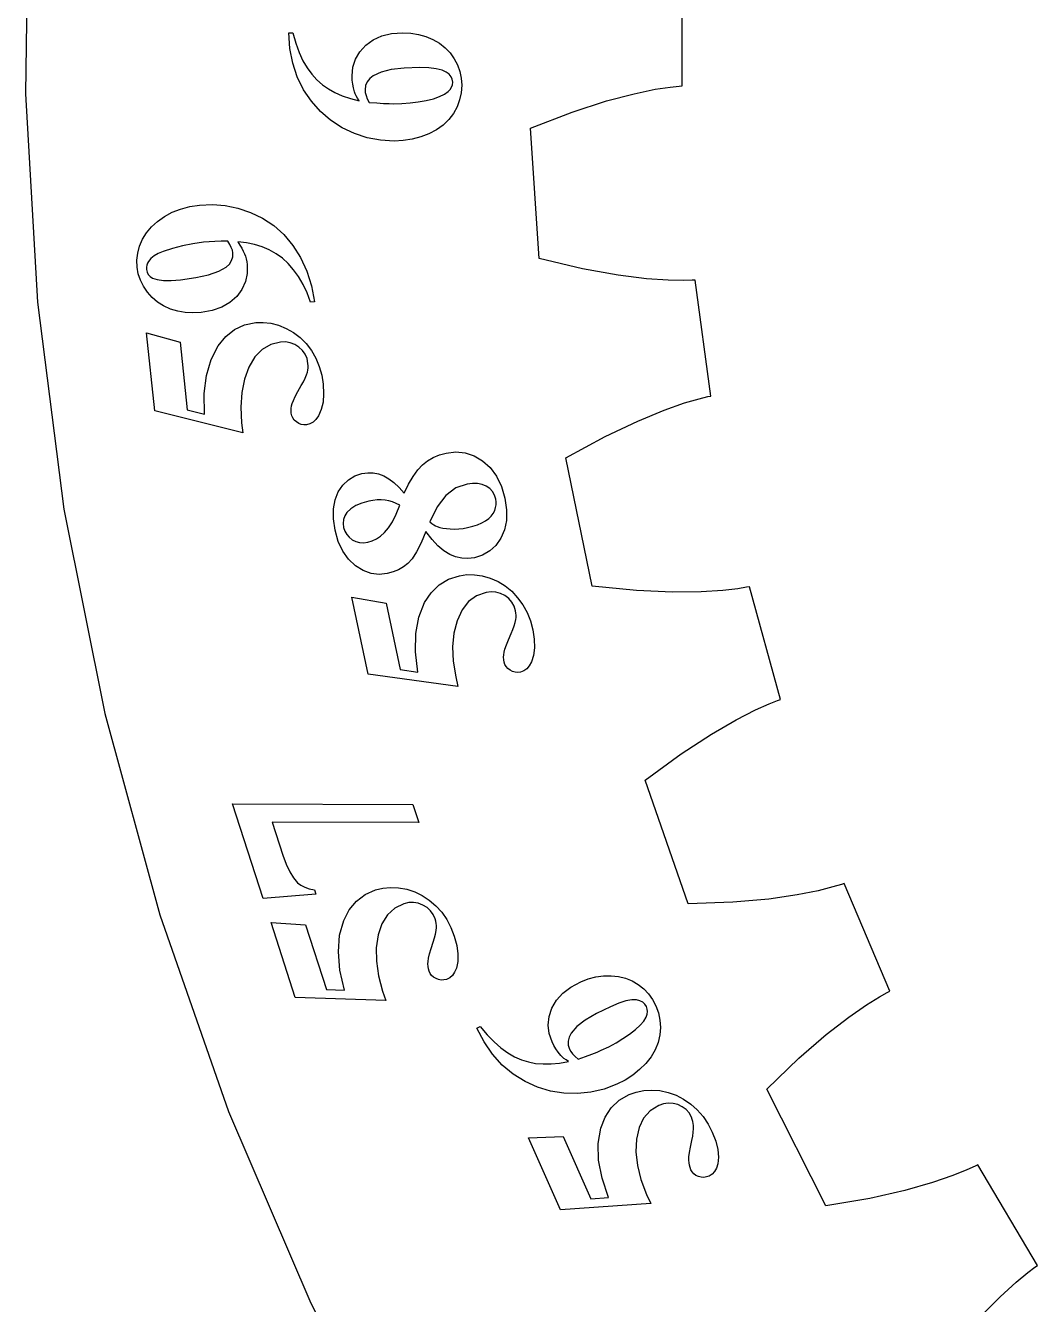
# Model space of a CAD drawing. Header units: metres. Extents: x -322 to 194, y -258 to 258.
# Drawn here: x -173.3 to -123.1, y -63.4 to 0.1 of the extents above; entities that cross this region are included whole.
import ezdxf

# ---------------------------------------------------------------- set-up
doc = ezdxf.new("R2010")
doc.units = ezdxf.units.M

msp = doc.modelspace()

# ---------------------------------------------------------------- linework, layer by layer
for p, q in [((-173.212, 7.05019), (-173.343, -3.30574)), ((-140.743, -2.90657), (-140.743, 2.90657)), ((-160.216, -1.04704), (-160.266, -0.26973)), ((-160.266, -0.26973), (-160.074, -0.26973)), ((-160.074, -0.26973), (-159.926, -0.78685)), ((-156.455, -0.88373), (-156.088, -0.6151)), ((-156.088, -0.6151), (-155.659, -0.42323)), ((-155.659, -0.42323), (-155.168, -0.30811)), ((-155.168, -0.30811), (-154.617, -0.26973)), ((-154.617, -0.26973), (-154.216, -0.29067)), ((-154.216, -0.29067), (-153.833, -0.35347)), ((-153.833, -0.35347), (-153.466, -0.45816)), ((-153.466, -0.45816), (-153.117, -0.60472)), ((-153.117, -0.60472), (-152.794, -0.78973)), ((-160.078, -1.77698), (-160.216, -1.04704)), ((-159.926, -0.78685), (-159.759, -1.25023)), ((-159.759, -1.25023), (-159.572, -1.65985)), ((-156.961, -1.57298), (-156.75, -1.20929)), ((-156.75, -1.20929), (-156.455, -0.88373)), ((-152.794, -0.78973), (-152.511, -1.00972)), ((-152.511, -1.00972), (-152.267, -1.26472)), ((-152.267, -1.26472), (-152.062, -1.55473)), ((-159.853, -2.45953), (-160.078, -1.77698)), ((-159.572, -1.65985), (-159.365, -2.01573)), ((-157.087, -1.97479), (-156.961, -1.57298)), ((-152.062, -1.55473), (-151.899, -1.86754)), ((-151.899, -1.86754), (-151.783, -2.19098)), ((-159.54, -3.09473), (-159.853, -2.45953)), ((-159.365, -2.01573), (-159.136, -2.32748)), ((-159.136, -2.32748), (-158.884, -2.60472)), ((-157.13, -2.41473), (-157.087, -1.97479)), ((-157.122, -2.61385), (-157.13, -2.41473)), ((-156.078, -2.40073), (-156.258, -2.54153)), ((-155.696, -2.22441), (-156.078, -2.40073)), ((-155.185, -2.09848), (-155.696, -2.22441)), ((-154.545, -2.02292), (-155.185, -2.09848)), ((-153.776, -1.99773), (-154.545, -2.02292)), ((-153.322, -2.01141), (-153.776, -1.99773)), ((-152.951, -2.05247), (-153.322, -2.01141)), ((-152.664, -2.12091), (-152.951, -2.05247)), ((-152.461, -2.21672), (-152.664, -2.12091)), ((-152.319, -2.32961), (-152.461, -2.21672)), ((-152.218, -2.45023), (-152.319, -2.32961)), ((-152.158, -2.5786), (-152.218, -2.45023)), ((-151.783, -2.19098), (-151.713, -2.52504)), ((-151.713, -2.52504), (-151.69, -2.86972)), ((-159.154, -3.67091), (-159.54, -3.09473)), ((-158.884, -2.60472), (-158.609, -2.84747)), ((-158.609, -2.84747), (-158.311, -3.05573)), ((-158.311, -3.05573), (-157.983, -3.23598)), ((-157.1, -2.81223), (-157.122, -2.61385)), ((-157.062, -3.00986), (-157.1, -2.81223)), ((-157.009, -3.20673), (-157.062, -3.00986)), ((-156.464, -2.89104), (-156.49, -3.09973)), ((-156.49, -3.09973), (-156.477, -3.22923)), ((-156.387, -2.70497), (-156.464, -2.89104)), ((-156.258, -2.54153), (-156.387, -2.70497)), ((-152.362, -3.18872), (-152.264, -3.08372)), ((-152.264, -3.08372), (-152.194, -2.96973)), ((-152.194, -2.96973), (-152.152, -2.84673)), ((-152.138, -2.71472), (-152.158, -2.5786)), ((-152.152, -2.84673), (-152.138, -2.71472)), ((-151.69, -2.86972), (-151.715, -3.24298)), ((-143.128, -3.29469), (-142.076, -3.07629)), ((-142.076, -3.07629), (-141.333, -2.96129)), ((-141.333, -2.96129), (-140.891, -2.91522)), ((-140.891, -2.91522), (-140.743, -2.90657)), ((-173.343, -3.30574), (-172.751, -13.6456)), ((-158.706, -4.17747), (-159.154, -3.67091)), ((-157.983, -3.23598), (-157.618, -3.39473)), ((-157.618, -3.39473), (-157.216, -3.53198)), ((-157.216, -3.53198), (-156.777, -3.64772)), ((-156.975, -3.29991), (-157.009, -3.20673)), ((-156.924, -3.40448), (-156.975, -3.29991)), ((-156.858, -3.52042), (-156.924, -3.40448)), ((-156.777, -3.64772), (-156.858, -3.52042)), ((-156.477, -3.22923), (-156.44, -3.37672)), ((-156.44, -3.37672), (-156.378, -3.54222)), ((-156.378, -3.54222), (-156.29, -3.72572)), ((-156.29, -3.72572), (-155.901, -3.75372)), ((-155.901, -3.75372), (-155.568, -3.77373)), ((-155.568, -3.77373), (-155.291, -3.78572)), ((-155.291, -3.78572), (-155.07, -3.78973)), ((-155.07, -3.78973), (-154.656, -3.77966)), ((-154.656, -3.77966), (-154.249, -3.74948)), ((-154.249, -3.74948), (-153.849, -3.69916)), ((-153.849, -3.69916), (-153.456, -3.62872)), ((-153.456, -3.62872), (-153.095, -3.54085)), ((-153.095, -3.54085), (-152.792, -3.43823)), ((-152.792, -3.43823), (-152.548, -3.32085)), ((-152.548, -3.32085), (-152.362, -3.18872)), ((-151.793, -3.60173), (-151.922, -3.94598)), ((-151.715, -3.24298), (-151.793, -3.60173)), ((-146.211, -4.20486), (-144.501, -3.65562)), ((-144.501, -3.65562), (-143.128, -3.29469)), ((-158.197, -4.61441), (-158.706, -4.17747)), ((-152.104, -4.27573), (-152.334, -4.5806)), ((-151.922, -3.94598), (-152.104, -4.27573)), ((-148.279, -4.99733), (-146.211, -4.20486)), ((-157.626, -4.98172), (-158.197, -4.61441)), ((-157.015, -5.27223), (-157.626, -4.98172)), ((-152.613, -4.85022), (-152.94, -5.08459)), ((-152.334, -4.5806), (-152.613, -4.85022)), ((-147.845, -11.4787), (-148.279, -4.99733)), ((-156.382, -5.47972), (-157.015, -5.27223)), ((-155.726, -5.60423), (-156.382, -5.47972)), ((-155.049, -5.64572), (-155.726, -5.60423)), ((-154.589, -5.62311), (-155.049, -5.64572)), ((-154.147, -5.55522), (-154.589, -5.62311)), ((-153.722, -5.44211), (-154.147, -5.55522)), ((-153.315, -5.28372), (-153.722, -5.44211)), ((-152.94, -5.08459), (-153.315, -5.28372)), ((-165.195, -8.90279), (-164.713, -8.82835)), ((-164.713, -8.82835), (-164.069, -8.79971)), ((-164.069, -8.79971), (-163.431, -8.84972)), ((-163.431, -8.84972), (-162.798, -8.97833)), ((-166.794, -9.63348), (-166.449, -9.39085)), ((-166.449, -9.39085), (-166.063, -9.18404)), ((-166.063, -9.18404), (-165.645, -9.02135)), ((-165.645, -9.02135), (-165.195, -8.90279)), ((-162.798, -8.97833), (-162.171, -9.18558)), ((-162.171, -9.18558), (-161.572, -9.4726)), ((-161.572, -9.4726), (-161.023, -9.84149)), ((-167.336, -10.2008), (-167.09, -9.90346)), ((-167.09, -9.90346), (-166.794, -9.63348)), ((-161.023, -9.84149), (-160.525, -10.2922)), ((-167.679, -10.8654), (-167.533, -10.5254)), ((-167.533, -10.5254), (-167.336, -10.2008)), ((-165.04, -10.7444), (-165.555, -10.8449)), ((-164.502, -10.6724), (-165.04, -10.7444)), ((-164.235, -10.6484), (-164.502, -10.6724)), ((-163.948, -10.6302), (-164.235, -10.6484)), ((-163.638, -10.6178), (-163.948, -10.6302)), ((-163.308, -10.6113), (-163.638, -10.6178)), ((-163.205, -10.7792), (-163.308, -10.6113)), ((-163.128, -10.9314), (-163.205, -10.7792)), ((-162.381, -10.6995), (-162.803, -10.6466)), ((-162.803, -10.6466), (-162.698, -10.8137)), ((-161.98, -10.7854), (-162.381, -10.6995)), ((-161.601, -10.9042), (-161.98, -10.7854)), ((-160.525, -10.2922), (-160.078, -10.8248)), ((-167.814, -11.5583), (-167.773, -11.2097)), ((-167.773, -11.2097), (-167.679, -10.8654)), ((-166.957, -11.3532), (-167.121, -11.4834)), ((-166.757, -11.236), (-166.957, -11.3532)), ((-166.52, -11.1319), (-166.757, -11.236)), ((-166.049, -10.9741), (-166.52, -11.1319)), ((-165.555, -10.8449), (-166.049, -10.9741)), ((-163.077, -11.0679), (-163.128, -10.9314)), ((-163.115, -11.5803), (-163.057, -11.3928)), ((-163.052, -11.1887), (-163.077, -11.0679)), ((-163.057, -11.3928), (-163.052, -11.1887)), ((-162.698, -10.8137), (-162.608, -10.9688)), ((-162.608, -10.9688), (-162.535, -11.1118)), ((-162.535, -11.1118), (-162.476, -11.2428)), ((-162.476, -11.2428), (-162.431, -11.3695)), ((-162.431, -11.3695), (-162.394, -11.5006)), ((-161.243, -11.0559), (-161.601, -10.9042)), ((-160.908, -11.243), (-161.243, -11.0559)), ((-160.595, -11.4688), (-160.908, -11.243)), ((-160.078, -10.8248), (-159.694, -11.4305)), ((-159.694, -11.4305), (-159.386, -12.1005)), ((-167.803, -11.9112), (-167.814, -11.5583)), ((-167.745, -12.237), (-167.803, -11.9112)), ((-167.33, -11.8045), (-167.344, -11.9073)), ((-167.344, -11.9073), (-167.341, -12.0195)), ((-167.341, -12.0195), (-167.31, -12.1555)), ((-167.298, -11.7109), (-167.33, -11.8045)), ((-167.248, -11.6267), (-167.298, -11.7109)), ((-167.121, -11.4834), (-167.248, -11.6267)), ((-163.755, -12.1136), (-163.391, -11.906)), ((-163.391, -11.906), (-163.226, -11.7514)), ((-163.226, -11.7514), (-163.115, -11.5803)), ((-162.394, -11.5006), (-162.366, -11.6362)), ((-162.366, -11.6362), (-162.347, -11.7762)), ((-162.347, -11.7762), (-162.343, -12.2166)), ((-160.304, -11.7335), (-160.595, -11.4688)), ((-160.035, -12.0369), (-160.304, -11.7335)), ((-159.789, -12.3801), (-160.035, -12.0369)), ((-145.69, -11.9885), (-147.845, -11.4787)), ((-143.922, -12.3049), (-145.69, -11.9885)), ((-167.641, -12.5521), (-167.745, -12.237)), ((-167.492, -12.8564), (-167.641, -12.5521)), ((-167.31, -12.1555), (-167.249, -12.272)), ((-167.249, -12.272), (-167.157, -12.3691)), ((-167.157, -12.3691), (-167.034, -12.4467)), ((-167.034, -12.4467), (-166.805, -12.523)), ((-166.805, -12.523), (-166.499, -12.5625)), ((-166.499, -12.5625), (-166.116, -12.5652)), ((-166.116, -12.5652), (-165.654, -12.531)), ((-165.654, -12.531), (-164.887, -12.4261)), ((-164.887, -12.4261), (-164.253, -12.287)), ((-164.253, -12.287), (-163.755, -12.1136)), ((-162.427, -12.6277), (-162.599, -13.0096)), ((-162.343, -12.2166), (-162.427, -12.6277)), ((-159.566, -12.7639), (-159.789, -12.3801)), ((-159.386, -12.1005), (-159.154, -12.8348)), ((-142.513, -12.4796), (-143.922, -12.3049)), ((-141.441, -12.5558), (-142.513, -12.4796)), ((-140.69, -12.5708), (-141.441, -12.5558)), ((-140.245, -12.5575), (-140.69, -12.5708)), ((-140.098, -12.5464), (-140.245, -12.5575)), ((-139.323, -18.3077), (-140.098, -12.5464)), ((-167.296, -13.1501), (-167.492, -12.8564)), ((-167.061, -13.4181), (-167.296, -13.1501)), ((-162.599, -13.0096), (-162.858, -13.3623)), ((-159.367, -13.1884), (-159.566, -12.7639)), ((-159.189, -13.6534), (-159.367, -13.1884)), ((-159.154, -12.8348), (-158.998, -13.6333)), ((-172.751, -13.6456), (-171.439, -23.9189)), ((-166.792, -13.6468), (-167.061, -13.4181)), ((-166.488, -13.836), (-166.792, -13.6468)), ((-166.151, -13.9859), (-166.488, -13.836)), ((-163.605, -13.9001), (-164.084, -14.0652)), ((-163.197, -13.6658), (-163.605, -13.9001)), ((-162.858, -13.3623), (-163.197, -13.6658)), ((-158.998, -13.6333), (-159.189, -13.6534)), ((-165.79, -14.0945), (-166.151, -13.9859)), ((-165.417, -14.1599), (-165.79, -14.0945)), ((-165.031, -14.1821), (-165.417, -14.1599)), ((-164.632, -14.1611), (-165.031, -14.1821)), ((-164.084, -14.0652), (-164.632, -14.1611)), ((-166.924, -19.0492), (-167.332, -15.1665)), ((-167.332, -15.1665), (-165.674, -15.6358)), ((-163.4, -15.3555), (-162.965, -15.011)), ((-162.965, -15.011), (-162.471, -14.7797)), ((-162.471, -14.7797), (-161.915, -14.6616)), ((-161.915, -14.6616), (-161.539, -14.6499)), ((-161.539, -14.6499), (-161.161, -14.6939)), ((-161.161, -14.6939), (-160.781, -14.7935)), ((-160.781, -14.7935), (-160.4, -14.9487)), ((-160.4, -14.9487), (-160.035, -15.155)), ((-160.035, -15.155), (-159.706, -15.4075)), ((-165.674, -15.6358), (-165.321, -18.9913)), ((-164.13, -16.4939), (-163.774, -15.8132)), ((-163.774, -15.8132), (-163.4, -15.3555)), ((-161.168, -15.7447), (-161.593, -15.9925)), ((-160.68, -15.6258), (-161.168, -15.7447)), ((-160.433, -15.6217), (-160.68, -15.6258)), ((-160.199, -15.663), (-160.433, -15.6217)), ((-159.979, -15.7495), (-160.199, -15.663)), ((-159.773, -15.8813), (-159.979, -15.7495)), ((-159.706, -15.4075), (-159.411, -15.7063)), ((-159.411, -15.7063), (-159.152, -16.0513)), ((-164.363, -17.2861), (-164.13, -16.4939)), ((-161.955, -16.3689), (-162.255, -16.8742)), ((-161.593, -15.9925), (-161.955, -16.3689)), ((-159.595, -16.0474), (-159.773, -15.8813)), ((-159.46, -16.2368), (-159.595, -16.0474)), ((-159.369, -16.4495), (-159.46, -16.2368)), ((-159.321, -16.6855), (-159.369, -16.4495)), ((-159.152, -16.0513), (-158.933, -16.4315)), ((-158.933, -16.4315), (-158.764, -16.8358)), ((-162.255, -16.8742), (-162.479, -17.4742)), ((-159.4, -17.2618), (-159.353, -17.1163)), ((-159.353, -17.1163), (-159.33, -17.0162)), ((-159.33, -17.0162), (-159.317, -16.9111)), ((-159.314, -16.8008), (-159.321, -16.6855)), ((-159.317, -16.9111), (-159.314, -16.8008)), ((-158.764, -16.8358), (-158.642, -17.2642)), ((-164.474, -18.1897), (-164.363, -17.2861)), ((-162.479, -17.4742), (-162.614, -18.1357)), ((-159.656, -17.7885), (-159.551, -17.598)), ((-159.551, -17.598), (-159.466, -17.4224)), ((-159.466, -17.4224), (-159.4, -17.2618)), ((-158.642, -17.2642), (-158.569, -17.7166)), ((-158.569, -17.7166), (-158.544, -18.1913)), ((-164.462, -19.2047), (-164.474, -18.1897)), ((-162.614, -18.1357), (-162.662, -18.8589)), ((-160.046, -18.5223), (-159.953, -18.3251)), ((-159.953, -18.3251), (-159.823, -18.0805)), ((-159.823, -18.0805), (-159.656, -17.7885)), ((-158.544, -18.1913), (-158.574, -18.613)), ((-139.9, -18.4406), (-139.468, -18.3359)), ((-139.468, -18.3359), (-139.323, -18.3077)), ((-162.562, -20.1352), (-166.924, -19.0492)), ((-165.321, -18.9913), (-164.462, -19.2047)), ((-162.662, -18.8589), (-162.62, -19.6436)), ((-160.161, -19.0404), (-160.155, -18.9196)), ((-160.155, -19.1593), (-160.161, -19.0404)), ((-160.155, -18.9196), (-160.135, -18.7969)), ((-160.135, -18.7969), (-160.103, -18.6721)), ((-160.103, -18.6721), (-160.046, -18.5223)), ((-158.66, -18.9817), (-158.8, -19.2974)), ((-158.574, -18.613), (-158.66, -18.9817)), ((-142.947, -19.5509), (-141.635, -19.0102)), ((-141.635, -19.0102), (-140.621, -18.6535)), ((-140.621, -18.6535), (-139.9, -18.4406)), ((-162.62, -19.6436), (-162.562, -20.1352)), ((-160.129, -19.2837), (-160.155, -19.1593)), ((-160.077, -19.3974), (-160.129, -19.2837)), ((-160, -19.5004), (-160.077, -19.3974)), ((-159.897, -19.5927), (-160, -19.5004)), ((-159.78, -19.667), (-159.897, -19.5927)), ((-159.657, -19.716), (-159.78, -19.667)), ((-159.069, -19.6092), (-159.225, -19.6965)), ((-158.928, -19.4762), (-159.069, -19.6092)), ((-158.8, -19.2974), (-158.928, -19.4762)), ((-144.569, -20.3232), (-142.947, -19.5509)), ((-159.529, -19.7397), (-159.657, -19.716)), ((-159.396, -19.738), (-159.529, -19.7397)), ((-159.225, -19.6965), (-159.396, -19.738)), ((-146.513, -21.3842), (-144.569, -20.3232)), ((-153.631, -21.7257), (-153.382, -21.5247)), ((-153.382, -21.5247), (-153.104, -21.3599)), ((-153.104, -21.3599), (-152.798, -21.2313)), ((-152.798, -21.2313), (-152.463, -21.139)), ((-152.463, -21.139), (-151.983, -21.0852)), ((-151.983, -21.0852), (-151.521, -21.1318)), ((-151.521, -21.1318), (-151.078, -21.2787)), ((-151.078, -21.2787), (-150.652, -21.5259)), ((-150.652, -21.5259), (-150.27, -21.8648)), ((-145.219, -27.7499), (-146.513, -21.3842)), ((-157, -22.2751), (-156.64, -22.1577)), ((-156.64, -22.1577), (-156.358, -22.1194)), ((-156.358, -22.1194), (-156.083, -22.126)), ((-156.083, -22.126), (-155.817, -22.1777)), ((-155.817, -22.1777), (-155.558, -22.2744)), ((-154.097, -22.2972), (-153.865, -21.9782)), ((-153.865, -21.9782), (-153.631, -21.7257)), ((-150.27, -21.8648), (-149.959, -22.2878)), ((-157.815, -23.0627), (-157.587, -22.7276)), ((-157.587, -22.7276), (-157.315, -22.4651)), ((-157.315, -22.4651), (-157, -22.2751)), ((-155.558, -22.2744), (-155.305, -22.4173)), ((-155.305, -22.4173), (-155.053, -22.6083)), ((-155.053, -22.6083), (-154.801, -22.8474)), ((-154.801, -22.8474), (-154.551, -23.1346)), ((-154.551, -23.1346), (-154.325, -22.6827)), ((-154.325, -22.6827), (-154.097, -22.2972)), ((-151.419, -22.6837), (-151.979, -22.8723)), ((-151.149, -22.6452), (-151.419, -22.6837)), ((-150.901, -22.6493), (-151.149, -22.6452)), ((-150.676, -22.6959), (-150.901, -22.6493)), ((-150.472, -22.785), (-150.676, -22.6959)), ((-150.298, -22.908), (-150.472, -22.785)), ((-149.959, -22.2878), (-149.719, -22.7949)), ((-149.719, -22.7949), (-149.549, -23.3862)), ((-158.062, -23.9107), (-157.98, -23.4605)), ((-157.98, -23.4605), (-157.815, -23.0627)), ((-156.095, -23.4895), (-156.306, -23.5263)), ((-155.889, -23.4702), (-156.095, -23.4895)), ((-155.688, -23.4685), (-155.889, -23.4702)), ((-155.493, -23.4843), (-155.688, -23.4685)), ((-155.304, -23.518), (-155.493, -23.4843)), ((-152.474, -23.2468), (-152.905, -23.8073)), ((-151.979, -22.8723), (-152.474, -23.2468)), ((-150.161, -23.0561), (-150.298, -22.908)), ((-150.061, -23.2293), (-150.161, -23.0561)), ((-149.998, -23.4275), (-150.061, -23.2293)), ((-149.98, -23.5652), (-149.998, -23.4275)), ((-149.549, -23.3862), (-149.466, -23.9607)), ((-171.439, -23.9189), (-169.414, -34.0758)), ((-158.062, -24.4135), (-158.062, -23.9107)), ((-157.387, -24.0975), (-157.493, -24.2599)), ((-157.196, -23.9074), (-157.387, -24.0975)), ((-156.952, -23.7489), (-157.196, -23.9074)), ((-156.656, -23.6218), (-156.952, -23.7489)), ((-156.306, -23.5263), (-156.656, -23.6218)), ((-155.119, -23.5701), (-155.304, -23.518)), ((-154.939, -23.6404), (-155.119, -23.5701)), ((-154.942, -24.1775), (-154.765, -23.7291)), ((-154.765, -23.7291), (-154.939, -23.6404)), ((-152.905, -23.8073), (-153.272, -24.5537)), ((-150.121, -24.1344), (-150.051, -23.9928)), ((-150.051, -23.9928), (-150.006, -23.8478)), ((-150.006, -23.8478), (-149.982, -23.7053)), ((-149.982, -23.7053), (-149.98, -23.5652)), ((-149.466, -23.9607), (-149.471, -24.4829)), ((-157.98, -24.9688), (-158.062, -24.4135)), ((-157.555, -24.4375), (-157.574, -24.6304)), ((-157.574, -24.6304), (-157.55, -24.8384)), ((-157.493, -24.2599), (-157.555, -24.4375)), ((-155.317, -24.8558), (-155.126, -24.5531)), ((-155.126, -24.5531), (-154.942, -24.1775)), ((-153.272, -24.5537), (-153.17, -24.6345)), ((-153.17, -24.6345), (-153.075, -24.7007)), ((-153.075, -24.7007), (-152.988, -24.7522)), ((-152.988, -24.7522), (-152.908, -24.7892)), ((-151.141, -24.7747), (-150.903, -24.6969)), ((-150.903, -24.6969), (-150.691, -24.6065)), ((-150.691, -24.6065), (-150.506, -24.5035)), ((-150.506, -24.5035), (-150.348, -24.3897)), ((-150.348, -24.3897), (-150.22, -24.2667)), ((-150.22, -24.2667), (-150.121, -24.1344)), ((-149.471, -24.4829), (-149.564, -24.9529)), ((-157.82, -25.5315), (-157.98, -24.9688)), ((-157.55, -24.8384), (-157.492, -25.0225)), ((-157.492, -25.0225), (-157.401, -25.1843)), ((-157.401, -25.1843), (-157.278, -25.324)), ((-157.278, -25.324), (-157.121, -25.4415)), ((-156.136, -25.4996), (-155.926, -25.3985)), ((-155.926, -25.3985), (-155.718, -25.2605)), ((-155.718, -25.2605), (-155.515, -25.0858)), ((-155.515, -25.0858), (-155.317, -24.8558)), ((-153.465, -25.0375), (-153.704, -25.597)), ((-153.164, -25.426), (-153.465, -25.0375)), ((-152.908, -24.7892), (-152.779, -24.8311)), ((-152.779, -24.8311), (-152.627, -24.8647)), ((-152.627, -24.8647), (-152.452, -24.8899)), ((-152.452, -24.8899), (-152.254, -24.9069)), ((-152.254, -24.9069), (-152.044, -24.9119)), ((-152.044, -24.9119), (-151.833, -24.9024)), ((-151.833, -24.9024), (-151.62, -24.8784)), ((-151.62, -24.8784), (-151.405, -24.8399)), ((-151.405, -24.8399), (-151.141, -24.7747)), ((-149.747, -25.3707), (-149.998, -25.7248)), ((-149.564, -24.9529), (-149.747, -25.3707)), ((-157.597, -26.0136), (-157.82, -25.5315)), ((-157.31, -26.4152), (-157.597, -26.0136)), ((-157.121, -25.4415), (-156.944, -25.529)), ((-156.944, -25.529), (-156.756, -25.5786)), ((-156.756, -25.5786), (-156.558, -25.5903)), ((-156.558, -25.5903), (-156.351, -25.564)), ((-156.351, -25.564), (-156.136, -25.4996)), ((-153.704, -25.597), (-153.934, -26.0488)), ((-152.867, -25.7457), (-153.164, -25.426)), ((-152.574, -25.9967), (-152.867, -25.7457)), ((-152.284, -26.1789), (-152.574, -25.9967)), ((-150.3, -26.0037), (-150.653, -26.2074)), ((-149.998, -25.7248), (-150.3, -26.0037)), ((-156.959, -26.7361), (-157.31, -26.4152)), ((-154.362, -26.6297), (-154.579, -26.7976)), ((-154.153, -26.3931), (-154.362, -26.6297)), ((-153.934, -26.0488), (-154.153, -26.3931)), ((-151.991, -26.2996), (-152.284, -26.1789)), ((-151.689, -26.366), (-151.991, -26.2996)), ((-151.377, -26.3781), (-151.689, -26.366)), ((-151.056, -26.3359), (-151.377, -26.3781)), ((-150.653, -26.2074), (-151.056, -26.3359)), ((-156.574, -26.971), (-156.959, -26.7361)), ((-156.184, -27.1141), (-156.574, -26.971)), ((-155.787, -27.1656), (-156.184, -27.1141)), ((-155.385, -27.1253), (-155.787, -27.1656)), ((-155.091, -27.0454), (-155.385, -27.1253)), ((-154.822, -26.9361), (-155.091, -27.0454)), ((-154.579, -26.7976), (-154.822, -26.9361)), ((-152.347, -27.405), (-151.807, -27.2295)), ((-151.807, -27.2295), (-151.434, -27.1785)), ((-151.434, -27.1785), (-151.054, -27.1828)), ((-151.054, -27.1828), (-150.666, -27.2422)), ((-150.666, -27.2422), (-150.27, -27.3567)), ((-153.211, -28.0748), (-152.815, -27.6868)), ((-152.815, -27.6868), (-152.347, -27.405)), ((-150.27, -27.3567), (-149.886, -27.5237)), ((-149.886, -27.5237), (-149.532, -27.7404)), ((-149.532, -27.7404), (-149.208, -28.0067)), ((-143.015, -27.9679), (-145.219, -27.7499)), ((-137.982, -27.8786), (-138.729, -27.9639)), ((-137.543, -27.8061), (-137.982, -27.8786)), ((-137.399, -27.7756), (-137.543, -27.8061)), ((-135.863, -33.3822), (-137.399, -27.7756)), ((-156.33, -32.1166), (-157.142, -28.2979)), ((-157.142, -28.2979), (-155.444, -28.5913)), ((-153.818, -29.2832), (-153.535, -28.5691)), ((-153.535, -28.5691), (-153.211, -28.0748)), ((-151.348, -28.5194), (-151.669, -28.9317)), ((-150.951, -28.2287), (-151.348, -28.5194)), ((-150.479, -28.0594), (-150.951, -28.2287)), ((-150.233, -28.0295), (-150.479, -28.0594)), ((-149.996, -28.0461), (-150.233, -28.0295)), ((-149.768, -28.1091), (-149.996, -28.0461)), ((-149.549, -28.2186), (-149.768, -28.1091)), ((-149.355, -28.3652), (-149.549, -28.2186)), ((-149.201, -28.5395), (-149.355, -28.3652)), ((-149.208, -28.0067), (-148.914, -28.3228)), ((-149.088, -28.7415), (-149.201, -28.5395)), ((-148.914, -28.3228), (-148.657, -28.6781)), ((-141.22, -28.0458), (-143.015, -27.9679)), ((-139.801, -28.0311), (-141.22, -28.0458)), ((-138.729, -27.9639), (-139.801, -28.0311)), ((-155.444, -28.5913), (-154.742, -31.8915)), ((-151.669, -28.9317), (-151.914, -29.4655)), ((-149.016, -28.9712), (-149.088, -28.7415)), ((-148.997, -29.0851), (-149.016, -28.9712)), ((-148.988, -29.1951), (-148.997, -29.0851)), ((-148.99, -29.301), (-148.988, -29.1951)), ((-148.657, -28.6781), (-148.446, -29.0624)), ((-148.446, -29.0624), (-148.28, -29.4757)), ((-153.967, -30.0955), (-153.818, -29.2832)), ((-151.914, -29.4655), (-152.074, -30.0856)), ((-149.149, -29.9027), (-149.083, -29.7192)), ((-149.083, -29.7192), (-149.034, -29.5526)), ((-149.034, -29.5526), (-149.003, -29.403)), ((-149.003, -29.403), (-148.99, -29.301)), ((-148.28, -29.4757), (-148.161, -29.918)), ((-153.983, -31.0057), (-153.967, -30.0955)), ((-152.074, -30.0856), (-152.14, -30.7577)), ((-149.473, -30.6678), (-149.369, -30.411)), ((-149.369, -30.411), (-149.234, -30.1031)), ((-149.234, -30.1031), (-149.149, -29.9027)), ((-148.161, -29.918), (-148.086, -30.3875)), ((-148.086, -30.3875), (-148.072, -30.8101)), ((-153.865, -32.0139), (-153.983, -31.0057)), ((-152.14, -30.7577), (-152.111, -31.4818)), ((-149.605, -31.1561), (-149.586, -31.0286)), ((-149.586, -31.0286), (-149.545, -30.8737)), ((-149.545, -30.8737), (-149.473, -30.6678)), ((-148.072, -30.8101), (-148.118, -31.1857)), ((-152.111, -31.4818), (-151.988, -32.2579)), ((-149.611, -31.2802), (-149.605, -31.1561)), ((-149.605, -31.401), (-149.611, -31.2802)), ((-149.587, -31.5186), (-149.605, -31.401)), ((-149.548, -31.6396), (-149.587, -31.5186)), ((-149.484, -31.7473), (-149.548, -31.6396)), ((-149.397, -31.8416), (-149.484, -31.7473)), ((-148.333, -31.7054), (-148.46, -31.8526)), ((-148.225, -31.5143), (-148.333, -31.7054)), ((-148.118, -31.1857), (-148.225, -31.5143)), ((-151.879, -32.7408), (-156.33, -32.1166)), ((-154.742, -31.8915), (-153.865, -32.0139)), ((-151.988, -32.2579), (-151.879, -32.7408)), ((-149.285, -31.9227), (-149.397, -31.8416)), ((-149.161, -31.9843), (-149.285, -31.9227)), ((-149.034, -32.0202), (-149.161, -31.9843)), ((-148.904, -32.0304), (-149.034, -32.0202)), ((-148.771, -32.0148), (-148.904, -32.0304)), ((-148.606, -31.9557), (-148.771, -32.0148)), ((-148.46, -31.8526), (-148.606, -31.9557)), ((-137.103, -33.8979), (-136.417, -33.5907)), ((-136.417, -33.5907), (-136.003, -33.4294)), ((-136.003, -33.4294), (-135.863, -33.3822)), ((-169.414, -34.0758), (-166.685, -44.0666)), ((-138.06, -34.3864), (-137.103, -33.8979)), ((-139.289, -35.0973), (-138.06, -34.3864)), ((-140.793, -36.0789), (-139.289, -35.0973)), ((-142.578, -37.3895), (-140.793, -36.0789)), ((-140.447, -43.5259), (-142.578, -37.3895)), ((-163.071, -38.566), (-154.115, -38.5862)), ((-161.545, -43.2651), (-163.071, -38.566)), ((-154.115, -38.5862), (-153.822, -39.4859)), ((-153.822, -39.4859), (-161.097, -39.4648)), ((-161.097, -39.4648), (-160.563, -41.1082)), ((-160.563, -41.1082), (-160.4, -41.5554)), ((-160.4, -41.5554), (-160.226, -41.9326)), ((-160.226, -41.9326), (-160.039, -42.2397)), ((-160.039, -42.2397), (-159.84, -42.4767)), ((-159.84, -42.4767), (-159.68, -42.604)), ((-132.694, -42.5091), (-132.833, -42.5585)), ((-130.425, -47.861), (-132.694, -42.5091)), ((-158.925, -43.0437), (-161.545, -43.2651)), ((-159.68, -42.604), (-159.486, -42.7042)), ((-159.486, -42.7042), (-159.258, -42.7772)), ((-159.258, -42.7772), (-158.996, -42.8231)), ((-158.996, -42.8231), (-158.925, -43.0437)), ((-156.919, -43.3966), (-156.483, -43.0674)), ((-156.483, -43.0674), (-155.964, -42.8364)), ((-155.964, -42.8364), (-155.598, -42.7467)), ((-155.598, -42.7467), (-155.219, -42.7112)), ((-155.219, -42.7112), (-154.827, -42.7297)), ((-154.827, -42.7297), (-154.422, -42.8022)), ((-154.422, -42.8022), (-154.023, -42.9282)), ((-154.023, -42.9282), (-153.648, -43.1067)), ((-153.648, -43.1067), (-153.298, -43.3377)), ((-135.04, -43.0825), (-136.445, -43.2862)), ((-133.987, -42.873), (-135.04, -43.0825)), ((-133.258, -42.6889), (-133.987, -42.873)), ((-132.833, -42.5585), (-133.258, -42.6889)), ((-157.272, -43.8239), (-156.919, -43.3966)), ((-155.008, -43.7406), (-155.372, -44.0713)), ((-154.556, -43.5229), (-155.008, -43.7406)), ((-154.315, -43.4675), (-154.556, -43.5229)), ((-154.078, -43.4592), (-154.315, -43.4675)), ((-153.844, -43.4981), (-154.078, -43.4592)), ((-153.615, -43.5841), (-153.844, -43.4981)), ((-153.406, -43.7095), (-153.615, -43.5841)), ((-153.235, -43.8668), (-153.406, -43.7095)), ((-153.298, -43.3377), (-152.972, -43.6212)), ((-152.972, -43.6212), (-152.68, -43.9478)), ((-138.234, -43.4483), (-140.447, -43.5259)), ((-136.445, -43.2862), (-138.234, -43.4483)), ((-166.685, -44.0666), (-163.266, -53.8427)), ((-157.749, -45.0891), (-157.543, -44.3493)), ((-157.543, -44.3493), (-157.272, -43.8239)), ((-155.372, -44.0713), (-155.648, -44.5148)), ((-153.102, -44.0559), (-153.235, -43.8668)), ((-153.006, -44.2768), (-153.102, -44.0559)), ((-152.975, -44.3881), (-153.006, -44.2768)), ((-152.955, -44.4965), (-152.975, -44.3881)), ((-152.68, -43.9478), (-152.429, -44.3079)), ((-152.429, -44.3079), (-152.222, -44.7017)), ((-159.951, -48.1695), (-161.157, -44.4566)), ((-161.157, -44.4566), (-159.438, -44.5708)), ((-159.438, -44.5708), (-158.395, -47.7797)), ((-157.813, -45.9124), (-157.749, -45.0891)), ((-155.836, -45.0712), (-155.931, -45.7047)), ((-155.648, -44.5148), (-155.836, -45.0712)), ((-153.041, -45.2171), (-152.994, -45.0277)), ((-152.994, -45.0277), (-152.963, -44.8569)), ((-152.963, -44.8569), (-152.948, -44.7048)), ((-152.946, -44.6021), (-152.955, -44.4965)), ((-152.948, -44.7048), (-152.946, -44.6021)), ((-152.222, -44.7017), (-152.056, -45.129)), ((-155.931, -45.7047), (-155.926, -46.38)), ((-153.207, -45.7456), (-153.104, -45.4253)), ((-153.104, -45.4253), (-153.041, -45.2171)), ((-152.056, -45.129), (-151.933, -45.5882)), ((-151.933, -45.5882), (-151.875, -46.0069)), ((-157.733, -46.8193), (-157.813, -45.9124)), ((-153.358, -46.3825), (-153.333, -46.2242)), ((-153.333, -46.2242), (-153.283, -46.0119)), ((-153.283, -46.0119), (-153.207, -45.7456)), ((-151.875, -46.0069), (-151.882, -46.3853)), ((-157.511, -47.8098), (-157.733, -46.8193)), ((-155.926, -46.38), (-155.821, -47.0971)), ((-153.363, -46.5112), (-153.358, -46.3825)), ((-153.357, -46.6354), (-153.363, -46.5112)), ((-153.338, -46.7549), (-153.357, -46.6354)), ((-153.307, -46.8699), (-153.338, -46.7549)), ((-153.256, -46.9861), (-153.307, -46.8699)), ((-153.182, -47.0866), (-153.256, -46.9861)), ((-152.041, -46.9247), (-152.152, -47.0842)), ((-151.954, -46.7233), (-152.041, -46.9247)), ((-151.882, -46.3853), (-151.954, -46.7233)), ((-155.821, -47.0971), (-155.618, -47.8561)), ((-153.085, -47.1713), (-153.182, -47.0866)), ((-152.965, -47.2403), (-153.085, -47.1713)), ((-152.835, -47.2886), (-152.965, -47.2403)), ((-152.705, -47.311), (-152.835, -47.2886)), ((-152.574, -47.3075), (-152.705, -47.311)), ((-152.444, -47.2781), (-152.574, -47.3075)), ((-152.286, -47.202), (-152.444, -47.2781)), ((-152.152, -47.0842), (-152.286, -47.202)), ((-146.268, -47.6588), (-145.779, -47.3993)), ((-145.779, -47.3993), (-145.405, -47.2557)), ((-145.405, -47.2557), (-145.03, -47.1571)), ((-145.03, -47.1571), (-144.652, -47.1036)), ((-144.652, -47.1036), (-144.273, -47.0952)), ((-144.273, -47.0952), (-143.903, -47.1332)), ((-143.903, -47.1332), (-143.555, -47.219)), ((-143.555, -47.219), (-143.228, -47.3526)), ((-143.228, -47.3526), (-142.923, -47.534)), ((-142.923, -47.534), (-142.647, -47.7536)), ((-155.459, -48.325), (-159.951, -48.1695)), ((-158.395, -47.7797), (-157.511, -47.8098)), ((-155.618, -47.8561), (-155.459, -48.325)), ((-146.983, -48.3132), (-146.669, -47.9635)), ((-146.669, -47.9635), (-146.268, -47.6588)), ((-142.647, -47.7536), (-142.409, -48.0018)), ((-142.409, -48.0018), (-142.209, -48.2786)), ((-131.585, -48.5374), (-130.946, -48.1415)), ((-130.946, -48.1415), (-130.557, -47.9263)), ((-130.557, -47.9263), (-130.425, -47.861)), ((-147.347, -49.1255), (-147.21, -48.7082)), ((-147.21, -48.7082), (-146.983, -48.3132)), ((-144.308, -48.6358), (-145.001, -48.9718)), ((-143.888, -48.4638), (-144.308, -48.6358)), ((-143.533, -48.3506), (-143.888, -48.4638)), ((-143.243, -48.2964), (-143.533, -48.3506)), ((-143.018, -48.301), (-143.243, -48.2964)), ((-142.843, -48.3467), (-143.018, -48.301)), ((-142.702, -48.4158), (-142.843, -48.3467)), ((-142.594, -48.5085), (-142.702, -48.4158)), ((-142.52, -48.6246), (-142.594, -48.5085)), ((-142.479, -48.7509), (-142.52, -48.6246)), ((-142.485, -49.013), (-142.468, -48.8803)), ((-142.468, -48.8803), (-142.479, -48.7509)), ((-142.209, -48.2786), (-142.048, -48.584)), ((-142.048, -48.584), (-141.92, -48.9355)), ((-132.468, -49.149), (-131.585, -48.5374)), ((-147.391, -49.5435), (-147.347, -49.1255)), ((-145.555, -49.3013), (-145.971, -49.6242)), ((-145.001, -48.9718), (-145.555, -49.3013)), ((-142.824, -49.5518), (-142.648, -49.3451)), ((-142.648, -49.3451), (-142.532, -49.1487)), ((-142.532, -49.1487), (-142.485, -49.013)), ((-141.92, -48.9355), (-141.845, -49.2948)), ((-141.845, -49.2948), (-141.823, -49.6619)), ((-133.591, -50.0173), (-132.468, -49.149)), ((-150.94, -49.6969), (-150.765, -49.6189)), ((-150.578, -50.3868), (-150.94, -49.6969)), ((-150.765, -49.6189), (-150.42, -50.0313)), ((-150.42, -50.0313), (-150.078, -50.3866)), ((-147.343, -49.9619), (-147.391, -49.5435)), ((-147.203, -50.381), (-147.343, -49.9619)), ((-146.355, -50.1425), (-146.406, -50.344)), ((-146.248, -49.9407), (-146.355, -50.1425)), ((-145.971, -49.6242), (-146.248, -49.9407)), ((-143.683, -50.22), (-143.353, -49.9957)), ((-143.353, -49.9957), (-143.059, -49.7686)), ((-143.059, -49.7686), (-142.824, -49.5518)), ((-141.854, -50.0368), (-141.941, -50.4093)), ((-141.823, -49.6619), (-141.854, -50.0368)), ((-134.951, -51.1907), (-133.591, -50.0173)), ((-150.156, -50.9977), (-150.578, -50.3868)), ((-150.078, -50.3866), (-149.741, -50.6846)), ((-149.741, -50.6846), (-149.407, -50.9255)), ((-147.115, -50.5598), (-147.203, -50.381)), ((-147.014, -50.7319), (-147.115, -50.5598)), ((-146.899, -50.8972), (-147.014, -50.7319)), ((-146.406, -50.344), (-146.401, -50.5453)), ((-146.401, -50.5453), (-146.339, -50.7464)), ((-146.339, -50.7464), (-146.275, -50.8597)), ((-144.965, -50.8856), (-144.762, -50.7992)), ((-144.762, -50.7992), (-144.388, -50.6218)), ((-144.388, -50.6218), (-144.028, -50.4287)), ((-144.028, -50.4287), (-143.683, -50.22)), ((-142.086, -50.769), (-142.289, -51.116)), ((-141.941, -50.4093), (-142.086, -50.769)), ((-149.673, -51.5297), (-150.156, -50.9977)), ((-149.407, -50.9255), (-149.071, -51.1174)), ((-149.071, -51.1174), (-148.728, -51.2683)), ((-148.728, -51.2683), (-148.379, -51.3783)), ((-148.379, -51.3783), (-148.022, -51.4473)), ((-147.251, -51.475), (-146.827, -51.4368)), ((-146.771, -51.0557), (-146.899, -50.8972)), ((-146.827, -51.4368), (-146.379, -51.3638)), ((-146.701, -51.1267), (-146.771, -51.0557)), ((-146.613, -51.2017), (-146.701, -51.1267)), ((-146.505, -51.2807), (-146.613, -51.2017)), ((-146.379, -51.3638), (-146.505, -51.2807)), ((-146.275, -50.8597), (-146.181, -50.9792)), ((-146.181, -50.9792), (-146.057, -51.1051)), ((-146.057, -51.1051), (-145.903, -51.2374)), ((-145.903, -51.2374), (-145.536, -51.1047)), ((-145.536, -51.1047), (-145.224, -50.9875)), ((-145.224, -50.9875), (-144.965, -50.8856)), ((-142.289, -51.116), (-142.551, -51.4502)), ((-136.546, -52.7275), (-134.951, -51.1907)), ((-149.129, -51.9828), (-149.673, -51.5297)), ((-148.541, -52.3519), (-149.129, -51.9828)), ((-148.022, -51.4473), (-147.649, -51.4785)), ((-147.649, -51.4785), (-147.251, -51.475)), ((-143.2, -52.0367), (-143.577, -52.2786)), ((-142.858, -51.7606), (-143.2, -52.0367)), ((-142.551, -51.4502), (-142.858, -51.7606)), ((-147.926, -52.6325), (-148.541, -52.3519)), ((-147.283, -52.8246), (-147.926, -52.6325)), ((-143.987, -52.4862), (-144.623, -52.7239)), ((-143.577, -52.2786), (-143.987, -52.4862)), ((-146.613, -52.9282), (-147.283, -52.8246)), ((-145.936, -52.9449), (-146.613, -52.9282)), ((-145.273, -52.8768), (-145.936, -52.9449)), ((-144.623, -52.7239), (-145.273, -52.8768)), ((-144.266, -53.6561), (-143.867, -53.2832)), ((-143.867, -53.2832), (-143.375, -52.9991)), ((-143.375, -52.9991), (-143.021, -52.8718)), ((-143.021, -52.8718), (-142.648, -52.7968)), ((-142.648, -52.7968), (-142.256, -52.7742)), ((-142.256, -52.7742), (-141.845, -52.804)), ((-141.845, -52.804), (-141.435, -52.8876)), ((-141.435, -52.8876), (-141.043, -53.0259)), ((-141.043, -53.0259), (-140.671, -53.219)), ((-140.671, -53.219), (-140.317, -53.4669)), ((-133.616, -58.5252), (-136.546, -52.7275)), ((-163.266, -53.8427), (-159.174, -63.3566)), ((-144.573, -54.118), (-144.266, -53.6561)), ((-142.33, -53.7985), (-142.657, -54.1654)), ((-141.903, -53.5347), (-142.33, -53.7985)), ((-141.669, -53.4544), (-141.903, -53.5347)), ((-141.434, -53.4214), (-141.669, -53.4544)), ((-141.198, -53.4357), (-141.434, -53.4214)), ((-140.961, -53.4972), (-141.198, -53.4357)), ((-140.74, -53.6002), (-140.961, -53.4972)), ((-140.553, -53.7387), (-140.74, -53.6002)), ((-140.401, -53.9128), (-140.553, -53.7387)), ((-140.283, -54.1225), (-140.401, -53.9128)), ((-140.317, -53.4669), (-139.992, -53.7612)), ((-139.992, -53.7612), (-139.706, -54.0932)), ((-144.787, -54.6688), (-144.573, -54.118)), ((-142.657, -54.1654), (-142.886, -54.6354)), ((-140.24, -54.2299), (-140.283, -54.1225)), ((-140.209, -54.3357), (-140.24, -54.2299)), ((-140.189, -54.4397), (-140.209, -54.3357)), ((-140.18, -54.5421), (-140.189, -54.4397)), ((-140.179, -54.6949), (-140.18, -54.5421)), ((-139.706, -54.0932), (-139.458, -54.4631)), ((-139.458, -54.4631), (-139.249, -54.8708)), ((-148.371, -55.1533), (-146.649, -55.0872)), ((-146.783, -58.7198), (-148.371, -55.1533)), ((-146.649, -55.0872), (-145.276, -58.1695)), ((-144.915, -55.4261), (-144.787, -54.6688)), ((-143.014, -55.2084), (-143.042, -55.8483)), ((-142.886, -54.6354), (-143.014, -55.2084)), ((-140.26, -55.2749), (-140.219, -55.0613)), ((-140.219, -55.0613), (-140.192, -54.868)), ((-140.192, -54.868), (-140.179, -54.6949)), ((-139.249, -54.8708), (-139.078, -55.3145)), ((-144.892, -56.2516), (-144.915, -55.4261)), ((-143.042, -55.8483), (-142.966, -56.5194)), ((-140.405, -56.0935), (-140.377, -55.8771)), ((-140.377, -55.8771), (-140.329, -55.6042)), ((-140.329, -55.6042), (-140.26, -55.2749)), ((-139.078, -55.3145), (-138.977, -55.7249)), ((-138.977, -55.7249), (-138.944, -56.1019)), ((-144.718, -57.1452), (-144.892, -56.2516)), ((-142.966, -56.5194), (-142.788, -57.2217)), ((-140.412, -56.2534), (-140.405, -56.0935)), ((-140.404, -56.382), (-140.412, -56.2534)), ((-140.385, -56.5048), (-140.404, -56.382)), ((-140.354, -56.6217), (-140.385, -56.5048)), ((-138.98, -56.4456), (-139.046, -56.655)), ((-138.944, -56.1019), (-138.98, -56.4456)), ((-126.067, -56.484), (-126.198, -56.5515)), ((-123.105, -61.4856), (-126.067, -56.484)), ((-144.393, -58.107), (-144.718, -57.1452)), ((-140.311, -56.7329), (-140.354, -56.6217)), ((-140.248, -56.8431), (-140.311, -56.7329)), ((-140.163, -56.9353), (-140.248, -56.8431)), ((-140.058, -57.0094), (-140.163, -56.9353)), ((-139.932, -57.0655), (-140.058, -57.0094)), ((-139.798, -57.0999), (-139.932, -57.0655)), ((-139.666, -57.1085), (-139.798, -57.0999)), ((-139.537, -57.0914), (-139.666, -57.1085)), ((-139.41, -57.0486), (-139.537, -57.0914)), ((-139.261, -56.9565), (-139.41, -57.0486)), ((-139.139, -56.8252), (-139.261, -56.9565)), ((-139.046, -56.655), (-139.139, -56.8252)), ((-127.3, -57.017), (-128.316, -57.365)), ((-126.602, -56.7374), (-127.3, -57.017)), ((-126.198, -56.5515), (-126.602, -56.7374)), ((-142.788, -57.2217), (-142.506, -57.9552)), ((-129.682, -57.7542), (-131.433, -58.1533)), ((-128.316, -57.365), (-129.682, -57.7542)), ((-142.299, -58.405), (-146.783, -58.7198)), ((-145.276, -58.1695), (-144.393, -58.107)), ((-142.506, -57.9552), (-142.299, -58.405)), ((-131.433, -58.1533), (-133.616, -58.5252)), ((-123.584, -61.8332), (-123.227, -61.568)), ((-123.227, -61.568), (-123.105, -61.4856)), ((-124.165, -62.3107), (-123.584, -61.8332)), ((-124.958, -63.0346), (-124.165, -62.3107)), ((-159.174, -63.3566), (-154.427, -72.5617)), ((-125.956, -64.0448), (-124.958, -63.0346))]:
    msp.add_line(p, q)

doc.saveas('drawing.dxf')
